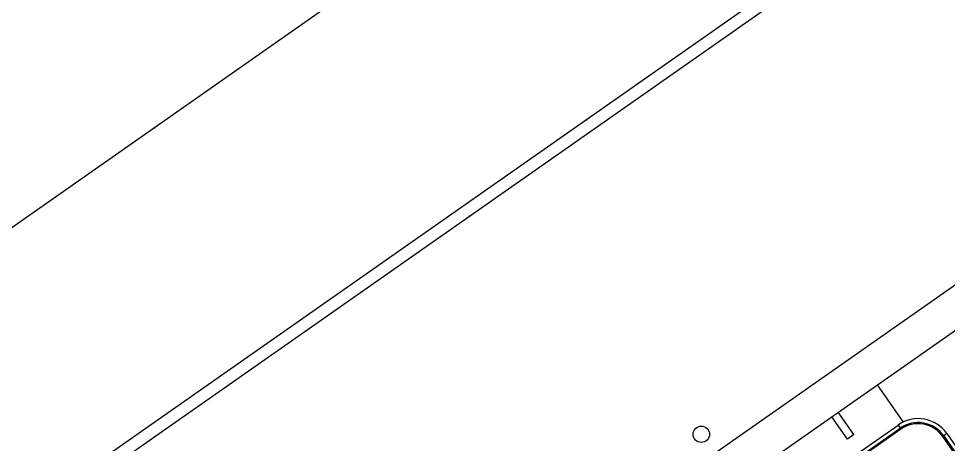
# Model space of a CAD drawing. Header units: millimetres. Extents: x 152904052 to 153933663, y 538271515 to 539240469.
# Drawn here: x 153467230.6 to 153467469.2, y 538580157.5 to 538580266.7 of the extents above; entities that cross this region are included whole.
import ezdxf

# ---------------------------------------------------------------- set-up
doc = ezdxf.new("R2010")
doc.units = ezdxf.units.MM
doc.layers.add('POWR', color=5, linetype='Continuous')

msp = doc.modelspace()

# ---------------------------------------------------------------- linework, layer by layer
at = {"layer": 'POWR', "color": 7}
for p, q in [((153467485.45, 538580392.78), (153466640.91, 538579801.42)), ((153467520.96, 538580342.07), (153466676.41, 538579750.72)), ((153467522.74, 538580339.53), (153466678.19, 538579748.18)), ((153467572.83, 538580269.74), (153467243.36, 538580039.05)), ((153467280.14, 538580053.21), (153467501.32, 538580208.07)), ((153467450.9, 538580172.77), (153467457.57, 538580163.25)), ((153467443.28, 538580158.89), (153467439.26, 538580164.62)), ((153467444.92, 538580160.04), (153467440.9, 538580165.77)), ((153467409.57, 538580129.79), (153467456.26, 538580162.49)), ((153467456.26, 538580162.49), (153467456.84, 538580161.67)), ((153467410.15, 538580128.97), (153467456.84, 538580161.67)), ((153467457.01, 538580161.42), (153467410.32, 538580128.73)), ((153467444.92, 538580160.04), (153467443.28, 538580158.89)), ((153467457.01, 538580161.42), (153467456.84, 538580161.67)), ((153467467.73, 538580159.53), (153467467.98, 538580159.7)), ((153467497.96, 538580116.37), (153467467.73, 538580159.53)), ((153467468.8, 538580160.28), (153467467.98, 538580159.7)), ((153467467.98, 538580159.7), (153467498.95, 538580115.47)), ((153467468.8, 538580160.28), (153467501.49, 538580113.59))]:
    msp.add_line(p, q, dxfattribs=at)
msp.add_circle((153467405.8, 538580160.11), 2.1, dxfattribs=at)
for radius in [9, 8, 7.7]:
    msp.add_arc((153467461.43, 538580155.12), radius, 35, 125, dxfattribs=at)

doc.saveas('drawing.dxf')
